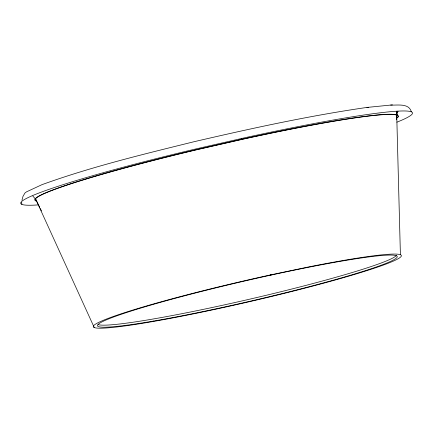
<?xml version="1.0" encoding="UTF-8"?>
<svg xmlns="http://www.w3.org/2000/svg" width="433" height="433" viewBox="0 0 433 433"><rect width="100%" height="100%" fill="white"/><g stroke="black" fill="none" stroke-linecap="round" stroke-linejoin="round"><path stroke-width="0.65" d="M396.655 119.762L396.666 115.026M21.931 200.3L22.976 196.42L24.93 193.021L26.462 191.873L41.969 184.664C91.547 166.71 142.912 154.364 194.038 141.721C251.259 128.439 308.718 115.828 366.892 107.438L368.451 107.276M396.466 113.554L397.121 111.129L397.056 115.221M396.904 112.916L398.089 111.368M270.555 274.895L309.173 266.825A158.056 10.749 -13 0 1 349.025 276.059A158.056 10.749 -13 0 1 99.509 328.198A158.056 10.749 -13 0 1 270.555 274.895L272.027 274.56L269.938 275.328M390.647 105.073C397.402 105.452 409.006 102.908 411.35 111.822M366.892 107.438L392.439 104.889M32.811 196.03L35.457 199.056M39.701 207.31L35.533 198.834L94.237 327.521M40.296 208.517L41.487 210.941M396.671 112.997L397.142 115.048M241.609 138.268L241.841 139.291M21.65 202.335L21.866 204.392M396.725 115.021L400.406 254.75M396.601 255.189A153.839 10.462 -13 0 1 252.996 298.407A153.839 10.462 -13 0 1 98.177 324.626M36.009 200.88A186.428 12.681 -13 0 1 196.566 149.629L243.979 138.804A186.428 12.681 -13 0 1 397.191 117.873M396.888 122.187A201.064 13.677 -13 0 0 246.166 137.445L195.029 149.12A201.064 13.677 -13 0 0 37.817 204.923M36.161 200.999A186.304 12.671 -13 0 1 196.614 149.78L243.996 138.961A186.304 12.671 -13 0 1 397.781 117.321M153.634 321.042A153.839 10.462 -13 0 0 395.524 258.712A153.839 10.462 -13 0 0 192.804 293.661A153.839 10.462 -13 0 0 153.634 321.042"/></g></svg>
